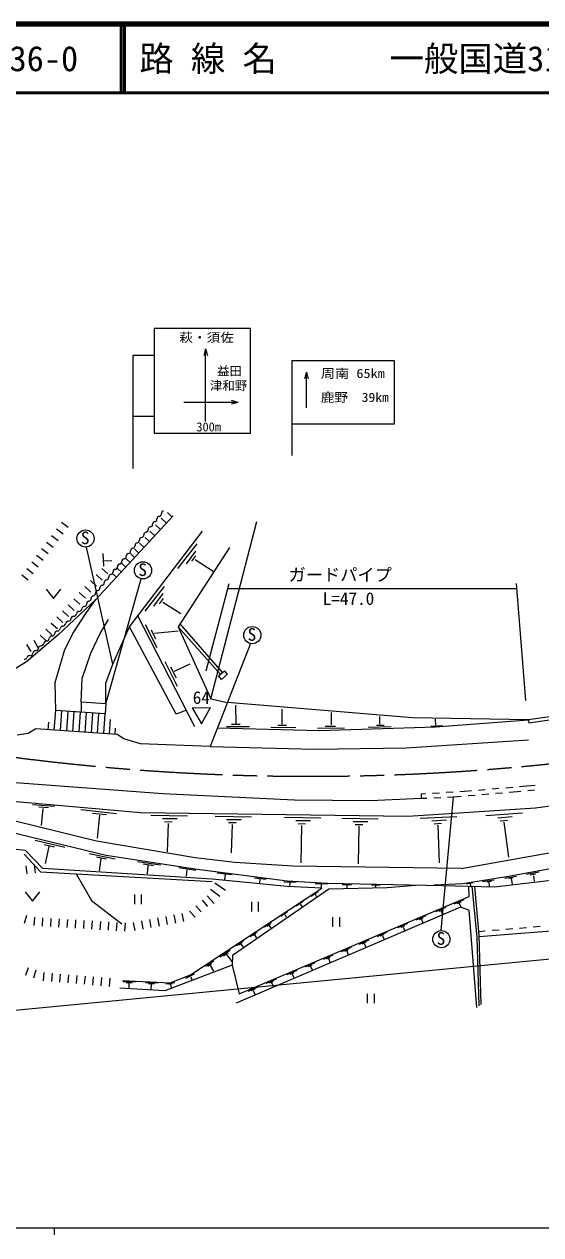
# Model space of a CAD drawing. Units: millimetres, scale not verified. Extents: x 40000 to 680000, y 20000 to 380000.
# Drawn here: x 163658 to 238719, y 204000 to 380000 of the extents above; entities that cross this region are included whole.
import ezdxf
from ezdxf.enums import TextEntityAlignment as Align

# ---------------------------------------------------------------- set-up
doc = ezdxf.new("R2010")
doc.units = ezdxf.units.MM
doc.header["$LTSCALE"] = 1000
doc.linetypes.add('CHAIN', pattern=[18.5, 12, -1.5, 3.5, -1.5])
for name, color, linetype, lineweight in [('M-BGD', 7, 'Continuous', 25), ('M-BMK', 2, 'CHAIN', 13), ('M-STR-HTXT', 7, 'Continuous', 13), ('M-STR-STRC', 7, 'Continuous', 25), ('M-TTL', 2, 'Continuous', 140), ('M-TTL-BAND', 7, 'Continuous', 25), ('M-TTL-LINE', 7, 'Continuous', 50)]:
    doc.layers.add(name, color=color, linetype=linetype, lineweight=lineweight)
doc.layers.add('M-TTL-TXT', color=7, linetype='Continuous')
doc.styles.add('ＭＳ ゴシック', font='')
doc.styles.add('ＭＳ 明朝', font='')
doc.styles.get('ＭＳ ゴシック').set_extended_font_data('MS Gothic')
doc.styles.get('ＭＳ 明朝').set_extended_font_data('MS Mincho')

msp = doc.modelspace()

# ---------------------------------------------------------------- linework, layer by layer
at = {"layer": 'M-BGD'}
for p, q in [((217450, 331084), (202549, 331084)), ((202549, 331084), (202549, 317290)), ((217450, 321887), (217450, 331084)), ((202549, 321887), (217450, 321887)), ((174079, 296375), (185314, 308522)), ((184326, 307453), (183543, 308177)), ((185156, 308351), (184460, 308994)), ((168361, 306628), (169318, 305904)), ((169085, 307585), (170042, 306861)), ((178936, 292382), (189541, 306272)), ((182644, 305636), (181926, 306300)), ((183471, 306529), (182711, 307231)), ((190779, 281931), (197454, 307690)), ((166913, 304714), (167870, 303990)), ((167637, 305671), (168594, 304947)), ((181070, 303934), (180418, 304537)), ((181848, 304774), (181221, 305354)), ((165465, 302800), (166422, 302076)), ((166189, 303757), (167146, 303033)), ((176545, 286975), (172714, 303988)), ((175207, 301209), (175128, 303026)), ((179705, 302459), (179085, 303032)), ((180306, 303107), (179659, 303706)), ((185973, 300853), (188770, 304457)), ((193467, 303912), (186037, 292388)), ((188536, 303404), (187166, 301567)), ((164741, 301843), (165698, 301119)), ((175174, 301971), (176373, 302023)), ((178400, 301047), (177827, 301577)), ((179042, 301741), (178483, 302258)), ((188559, 302702), (187974, 301930)), ((188500, 302164), (191133, 300490)), ((163293, 299930), (164250, 299205)), ((164017, 300886), (164974, 300162)), ((174098, 300004), (174981, 299192)), ((174911, 300887), (175793, 300074)), ((175532, 281183), (180649, 299382)), ((177050, 299587), (176574, 300027)), ((177766, 300362), (177203, 300882)), ((166855, 297884), (167905, 296484)), ((167905, 296484), (168955, 297884)), ((172472, 298239), (173355, 297426)), ((173285, 299122), (174168, 298309)), ((181250, 294667), (184047, 298272)), ((174079, 296375), (168542, 291157)), ((170847, 296473), (171729, 295661)), ((171659, 297356), (172542, 296543)), ((172709, 294491), (174079, 296375)), ((183813, 297219), (182444, 295381)), ((183836, 296516), (183251, 295744)), ((183778, 295978), (186411, 294305)), ((169221, 294708), (170104, 293895)), ((170034, 295591), (170916, 294778)), ((170707, 291419), (172709, 294491)), ((188457, 277856), (180145, 293966)), ((167595, 292942), (168478, 292129)), ((168408, 293825), (169291, 293012)), ((174676, 291434), (175905, 293470)), ((176545, 286975), (178936, 292382)), ((185734, 279673), (178936, 292382)), ((181250, 292737), (182947, 289378)), ((186037, 292388), (192171, 285481)), ((186037, 292388), (190779, 281931)), ((192475, 285742), (186308, 292808)), ((168542, 291157), (163987, 287313)), ((165040, 290440), (165637, 289398)), ((165970, 291177), (166852, 290364)), ((166782, 292059), (167665, 291247)), ((169522, 288931), (170707, 291419)), ((173342, 288573), (174676, 291434)), ((182081, 291964), (182736, 290654)), ((182596, 291461), (186036, 291789)), ((163999, 289843), (164595, 288802)), ((168140, 284271), (169522, 288931)), ((196529, 289962), (190692, 274991)), ((163987, 287313), (160169, 284917)), ((172096, 284869), (173342, 288573)), ((175519, 284184), (176545, 286975)), ((185949, 283693), (184148, 287313)), ((185482, 285963), (187760, 287008)), ((184929, 286579), (185732, 284949)), ((168232, 280219), (168140, 284271)), ((171927, 281429), (172096, 284869)), ((175532, 281183), (175519, 284184)), ((190779, 281931), (193176, 281363)), ((258366, 281968), (236940, 278859)), ((168032, 277362), (168232, 280219)), ((175414, 279717), (168232, 280219)), ((168930, 277300), (169129, 280156)), ((169827, 277237), (170027, 280093)), ((170725, 277174), (170925, 280031)), ((171623, 277111), (171823, 279968)), ((171927, 281429), (171924, 279961)), ((175532, 281183), (171927, 281429)), ((172521, 277049), (172721, 279905)), ((173419, 276986), (173618, 279842)), ((175532, 281183), (175414, 279717)), ((187215, 280265), (185734, 279673)), ((188046, 280616), (190746, 280638)), ((188046, 280616), (189415, 278289)), ((189415, 278289), (190746, 280638)), ((220069, 279149), (193176, 281363)), ((194454, 278231), (194414, 281004)), ((201137, 278246), (201152, 280438)), ((208285, 278144), (208285, 279934)), ((236970, 278435), (258786, 281570)), ((167140, 277425), (167215, 278509)), ((174316, 276923), (174516, 279779)), ((175214, 276860), (175414, 279717)), ((176061, 276801), (176208, 278903)), ((193782, 278213), (195046, 278248)), ((200489, 278105), (201768, 278105)), ((214827, 278085), (215973, 278109)), ((215342, 278238), (215342, 279365)), ((236940, 278859), (220069, 279149)), ((223419, 277831), (236940, 278859)), ((223454, 278085), (223423, 278953)), ((236940, 278859), (236970, 278435)), ((164215, 276888), (162611, 276642)), ((165362, 277549), (164215, 276888)), ((177158, 276724), (165362, 277549)), ((176863, 276745), (176926, 277647)), ((178120, 276084), (177158, 276724)), ((191748, 277700), (206535, 277297)), ((193027, 277897), (196380, 277914)), ((199487, 277791), (203120, 277774)), ((206272, 277664), (210193, 277711)), ((206535, 277297), (223419, 277831)), ((207407, 277957), (208882, 277968)), ((213645, 277805), (216956, 277887)), ((222726, 277950), (224505, 278054)), ((180560, 275364), (178120, 276084)), ((190692, 274991), (180560, 275364)), ((190692, 274991), (205825, 274602)), ((205825, 274602), (219155, 274780)), ((219155, 274780), (236927, 275965)), ((140179, 271444), (183821, 268147)), ((237898, 269335), (236688, 269204)), ((180558, 265366), (146900, 268307)), ((183821, 268147), (202926, 267258)), ((221351, 268067), (221349, 267459)), ((221986, 268104), (221351, 268067)), ((223982, 268220), (222984, 268162)), ((223174, 267538), (224173, 267581)), ((225999, 267660), (224208, 248229)), ((225979, 268336), (224981, 268278)), ((225172, 267624), (225999, 267660)), ((225999, 267660), (227172, 267760)), ((227613, 268431), (226977, 268394)), ((228663, 268521), (227613, 268431)), ((228168, 267844), (229165, 267928)), ((230656, 268690), (229659, 268606)), ((230161, 268013), (231157, 268097)), ((232648, 268860), (231652, 268775)), ((232154, 268182), (233150, 268266)), ((234641, 269030), (233645, 268945)), ((234147, 268351), (235320, 268450)), ((235320, 268450), (235824, 268501)), ((236688, 269204), (235638, 269114)), ((236819, 268603), (237814, 268704)), ((254517, 268214), (237939, 266042)), ((164859, 266569), (168060, 266292)), ((165776, 266235), (167162, 266130)), ((166359, 265987), (166112, 263517)), ((171878, 265815), (177081, 265270)), ((202926, 267258), (213978, 267136)), ((213978, 267136), (221349, 267459)), ((237939, 266042), (219380, 264795)), ((221349, 267459), (222175, 267495)), ((174155, 261205), (157339, 265388)), ((173578, 265275), (175635, 265103)), ((174605, 265031), (174262, 261687)), ((219380, 264795), (180558, 265366)), ((182077, 264988), (187387, 264902)), ((183747, 264513), (185878, 264503)), ((184053, 264054), (185142, 264064)), ((191383, 264851), (196693, 264765)), ((193053, 264376), (195183, 264366)), ((201468, 264703), (206779, 264617)), ((203138, 264227), (205269, 264218)), ((209786, 264580), (215096, 264494)), ((211455, 264105), (213586, 264095)), ((221202, 264579), (226508, 264802)), ((222896, 264201), (225024, 264316)), ((230754, 264963), (236052, 265330)), ((232458, 264632), (234582, 264804)), ((232802, 264201), (233887, 264303)), ((156092, 263917), (175541, 259191)), ((184569, 263796), (184447, 259670)), ((193358, 263917), (194448, 263927)), ((193874, 263659), (193753, 259533)), ((203444, 263769), (204533, 263778)), ((203960, 263511), (203853, 258065)), ((211761, 263646), (212850, 263656)), ((212277, 263388), (212170, 257942)), ((223228, 263761), (224315, 263834)), ((223758, 263534), (223969, 258091)), ((227144, 257242), (264776, 263977)), ((233338, 263988), (234038, 258891)), ((163838, 259862), (145837, 261837)), ((165251, 261381), (169580, 260358)), ((166579, 260731), (168051, 260406)), ((188521, 258787), (174155, 261205)), ((163642, 259354), (166035, 256774)), ((166366, 257256), (163838, 259862)), ((167220, 260435), (166697, 257958)), ((173071, 259433), (176874, 258663)), ((174170, 258972), (175629, 258673)), ((175541, 259191), (188426, 257210)), ((194277, 258110), (188521, 258787)), ((163891, 257653), (164039, 256462)), ((165081, 257801), (165229, 256610)), ((190967, 255724), (166366, 257256)), ((174807, 258705), (174546, 256901)), ((180131, 258251), (183461, 257767)), ((180958, 257927), (182454, 257710)), ((181620, 257697), (181518, 256493)), ((186104, 257395), (188612, 257011)), ((187274, 257075), (187189, 256141)), ((188426, 257210), (201883, 255470)), ((202668, 257580), (194277, 258110)), ((227144, 257242), (202668, 257580)), ((242571, 257620), (233755, 256058)), ((166035, 256774), (190956, 255364)), ((171202, 256482), (173436, 252620)), ((201850, 254618), (190967, 255724)), ((191706, 256638), (193897, 256377)), ((192833, 256383), (192744, 255676)), ((197129, 255906), (198792, 255721)), ((197913, 255708), (197843, 255103)), ((201385, 255329), (201493, 255323)), ((201493, 255323), (203194, 255247)), ((201883, 255470), (207730, 255106)), ((233755, 256058), (227369, 255035)), ((230262, 255369), (231924, 255618)), ((230865, 255322), (231489, 255403)), ((231175, 255271), (231243, 254681)), ((231980, 254579), (240248, 255579)), ((233487, 255864), (235207, 256157)), ((234073, 255832), (234710, 255921)), ((234417, 255794), (234557, 254972)), ((236653, 256418), (238462, 256756)), ((237194, 256335), (237940, 256482)), ((237647, 256201), (237768, 255399)), ((163809, 253883), (164859, 252483)), ((164859, 252483), (165909, 253883)), ((179668, 253450), (179668, 252050)), ((180718, 252050), (180718, 253450)), ((187825, 241787), (206888, 254390)), ((190746, 254227), (192079, 253216)), ((191371, 255164), (192905, 254103)), ((207945, 254228), (193911, 244582)), ((206888, 254390), (201850, 254618)), ((202238, 255151), (202225, 254686)), ((205351, 253238), (206351, 253919)), ((205937, 253505), (206141, 253144)), ((205956, 255080), (207708, 255029)), ((206803, 254985), (206797, 254507)), ((207730, 255106), (224371, 254790)), ((216406, 254438), (207945, 254228)), ((209858, 254918), (211215, 254924)), ((210527, 254848), (210527, 254364)), ((214120, 254899), (215372, 254894)), ((214710, 254814), (214718, 254461)), ((221133, 254851), (216406, 254438)), ((227369, 255035), (223199, 254812)), ((224371, 254790), (231980, 254579)), ((227930, 255041), (228918, 255196)), ((228299, 253199), (228272, 254682)), ((228471, 255083), (228505, 254738)), ((228697, 254670), (229446, 247287)), ((229747, 247538), (229119, 254658)), ((173436, 252620), (177821, 249223)), ((188604, 251847), (189391, 250941)), ((189510, 252634), (190297, 251728)), ((190230, 253259), (191240, 252163)), ((194894, 239044), (228299, 253199)), ((196671, 252383), (196671, 250983)), ((197721, 250983), (197721, 252383)), ((203189, 251809), (204190, 252490)), ((203775, 252076), (203979, 251715)), ((226139, 252118), (227578, 252762)), ((226584, 252182), (227145, 252430)), ((226877, 252214), (227107, 251672)), ((163968, 250415), (163671, 249253)), ((165137, 250156), (165062, 248959)), ((166334, 250081), (166259, 248884)), ((167532, 250007), (167457, 248809)), ((168730, 249932), (168655, 248734)), ((183040, 250064), (183256, 248883)), ((184221, 250280), (184437, 249099)), ((185401, 250496), (185617, 249316)), ((186581, 250712), (186798, 249532)), ((187698, 251060), (188485, 250154)), ((227052, 251608), (194452, 237687)), ((200937, 250320), (201937, 251001)), ((201523, 250587), (201727, 250226)), ((208460, 250191), (208460, 248791)), ((209510, 248791), (209510, 250191)), ((220626, 249783), (222066, 250426)), ((221072, 249846), (221633, 250095)), ((223485, 250986), (224925, 251630)), ((223931, 251050), (224492, 251298)), ((224224, 251082), (224454, 250540)), ((228271, 251207), (227052, 251608)), ((228271, 251207), (229373, 237027)), ((284551, 251612), (229754, 247299)), ((169927, 249857), (169852, 248659)), ((171125, 249782), (171050, 248584)), ((172322, 249707), (172248, 248509)), ((173520, 249632), (173445, 248435)), ((174718, 249557), (174643, 248360)), ((175915, 249483), (175841, 248285)), ((177113, 249408), (177038, 248210)), ((178311, 249333), (178236, 248135)), ((179499, 249415), (179715, 248235)), ((180680, 249631), (180896, 248451)), ((181860, 249847), (182076, 248667)), ((198585, 248764), (199585, 249446)), ((198952, 248880), (199381, 249173)), ((199239, 248974), (199527, 248527)), ((217973, 248651), (219413, 249294)), ((218419, 248714), (218980, 248963)), ((218712, 248746), (218942, 248205)), ((221365, 249878), (221595, 249337)), ((232649, 248301), (231653, 248218)), ((234642, 248467), (233646, 248384)), ((236635, 248633), (235639, 248550)), ((238629, 248799), (237632, 248716)), ((194494, 246060), (195494, 246741)), ((194861, 246175), (195290, 246468)), ((196486, 247377), (197486, 248058)), ((196853, 247492), (197282, 247785)), ((197140, 247587), (197429, 247139)), ((212325, 246257), (213764, 246900)), ((212771, 246321), (213331, 246569)), ((214978, 247389), (216418, 248032)), ((215424, 247453), (215984, 247701)), ((215717, 247485), (215946, 246943)), ((229446, 247287), (229704, 237272)), ((230656, 248135), (229701, 248056)), ((230048, 237466), (229747, 247538)), ((192098, 244409), (193578, 245394)), ((192625, 244579), (193296, 245024)), ((193071, 244733), (193841, 243735)), ((195148, 246270), (195515, 245760)), ((207130, 244056), (208569, 244699)), ((209783, 245188), (211222, 245831)), ((210229, 245251), (210789, 245500)), ((210522, 245283), (210751, 244742)), ((213064, 246353), (213293, 245811)), ((193863, 243209), (184103, 239470)), ((189995, 243039), (191212, 243848)), ((190320, 243039), (190874, 243434)), ((190689, 243128), (191167, 242332)), ((193911, 244582), (193863, 243209)), ((193863, 243209), (194894, 239044)), ((204512, 242954), (205951, 243597)), ((204957, 243018), (205518, 243266)), ((205250, 243050), (205480, 242508)), ((207576, 244119), (208136, 244368)), ((207869, 244151), (208098, 243610)), ((164222, 242831), (163863, 241686)), ((165367, 242471), (165007, 241326)), ((166513, 242116), (166412, 240920)), ((167709, 242015), (167607, 240819)), ((168904, 241914), (168803, 240718)), ((170100, 241813), (169999, 240617)), ((171296, 241712), (171195, 240516)), ((172492, 241611), (172390, 240415)), ((173687, 241510), (173586, 240314)), ((174883, 241408), (174782, 240213)), ((176079, 241307), (175978, 240112)), ((184841, 240628), (187825, 241787)), ((187150, 241319), (188418, 241949)), ((187851, 241522), (188036, 241089)), ((198863, 240561), (200303, 241204)), ((201858, 241822), (203298, 242465)), ((202304, 241886), (202865, 242134)), ((202597, 241918), (202827, 241376)), ((184103, 239470), (177574, 239874)), ((177960, 240962), (184841, 240628)), ((178027, 240835), (179832, 240767)), ((178482, 240699), (179352, 240673)), ((178868, 240525), (178843, 239807)), ((181257, 240678), (183061, 240610)), ((181711, 240542), (182582, 240517)), ((182098, 240368), (182072, 239650)), ((184255, 240481), (185534, 240691)), ((184648, 240413), (185164, 240512)), ((184920, 240408), (185013, 239898)), ((196210, 239429), (197650, 240072)), ((196656, 239492), (197216, 239741)), ((196949, 239524), (197178, 238983)), ((199309, 240624), (199870, 240873)), ((199602, 240656), (199831, 240115)), ((213495, 239054), (213495, 237654)), ((214545, 237654), (214545, 239054))]:
    msp.add_line(p, q, dxfattribs=at)
for centre in [(172570, 305230), (180923, 300602), (196800, 291183), (224274, 246981)]:
    msp.add_circle(centre, 1250, dxfattribs=at)
for centre, radius, start, end in [((182588, 308043), 363, 276.78266, 3.97815), ((183311, 308093), 363, 96.78266, 183.97815), ((183225, 308813), 363, 276.78266, 3.97815), ((183949, 308864), 363, 96.78266, 183.97815), ((181312, 306502), 363, 276.78266, 3.97815), ((182036, 306552), 363, 96.78266, 183.97815), ((181950, 307272), 363, 276.78266, 3.97815), ((182673, 307323), 363, 96.78266, 183.97815), ((180122, 304241), 363, 96.78266, 183.97815), ((180037, 304961), 363, 276.78266, 3.97815), ((180760, 305012), 363, 96.78266, 183.97815), ((180674, 305732), 363, 276.78266, 3.97815), ((181398, 305782), 363, 96.78266, 183.97815), ((178847, 302700), 363, 96.78266, 183.97815), ((178761, 303420), 363, 276.78266, 3.97815), ((179484, 303471), 363, 96.78266, 183.97815), ((179399, 304191), 363, 276.78266, 3.97815), ((176848, 301109), 363, 276.78266, 3.97815), ((177571, 301160), 363, 96.78266, 183.97815), ((177486, 301880), 363, 276.78266, 3.97815), ((178209, 301930), 363, 96.78266, 183.97815), ((178123, 302650), 363, 276.78266, 3.97815), ((175658, 298848), 363, 96.78266, 183.97815), ((175572, 299569), 363, 276.78266, 3.97815), ((176296, 299619), 363, 96.78266, 183.97815), ((176210, 300339), 363, 276.78266, 3.97815), ((176933, 300389), 363, 96.78266, 183.97815), ((174382, 297308), 363, 96.78266, 183.97815), ((174297, 298028), 363, 276.78266, 3.97815), ((175020, 298078), 363, 96.78266, 183.97815), ((174934, 298798), 363, 276.78266, 3.97815), ((172383, 295717), 363, 276.78266, 3.97815), ((173107, 295767), 363, 96.78266, 183.97815), ((173021, 296487), 363, 276.78266, 3.97815), ((173745, 296537), 363, 96.78266, 183.97815), ((173659, 297257), 363, 276.78266, 3.97815), ((170854, 293519), 405, 91.06998, 173.32511), ((170839, 294329), 405, 271.06998, 353.32511), ((171644, 294235), 405, 91.06998, 173.32511), ((171629, 295046), 405, 271.06998, 353.32511), ((172434, 294951), 405, 91.06998, 173.32511), ((169274, 292087), 405, 91.06998, 173.32511), ((169259, 292897), 405, 271.06998, 353.32511), ((170064, 292803), 405, 91.06998, 173.32511), ((170049, 293613), 405, 271.06998, 353.32511), ((166889, 290748), 405, 271.06998, 353.32511), ((167694, 290654), 405, 91.06998, 173.32511), ((167679, 291465), 405, 271.06998, 353.32511), ((168484, 291370), 405, 91.06998, 173.32511), ((168469, 292181), 405, 271.06998, 353.32511), ((165325, 288506), 405, 91.06998, 173.32511), ((165310, 289316), 405, 271.06998, 353.32511), ((166115, 289222), 405, 91.06998, 173.32511), ((166099, 290032), 405, 271.06998, 353.32511), ((166904, 289938), 405, 91.06998, 173.32511), ((163744, 288050), 364, 256.26866, 343.29716), ((164441, 287841), 364, 76.26866, 163.29716), ((164520, 288600), 405, 271.06998, 353.32511)]:
    msp.add_arc(centre, radius, start, end, dxfattribs=at)
at = {"layer": 'M-BMK'}
msp.add_arc((205195, 605338), 334681, 262.60233, 279.79299, dxfattribs=at)
at = {"layer": 'M-STR-HTXT'}
for p, q in [((193402, 298663), (190059, 285963)), ((193213, 297945), (235210, 297945)), ((235153, 298674), (236499, 281660)), ((191894, 285244), (192744, 285972)), ((192320, 284748), (191894, 285244)), ((193169, 285476), (192320, 284748)), ((192744, 285972), (193169, 285476)), ((153767, 235850), (324218, 252146))]:
    msp.add_line(p, q, dxfattribs=at)
at = {"layer": 'M-STR-STRC'}
for p, q in [((196516, 335741), (182521, 335741)), ((182521, 335741), (182521, 320520)), ((196516, 320520), (196516, 335741)), ((190023, 332815), (189755, 331815)), ((190023, 322232), (190023, 332815)), ((190023, 332815), (190291, 331815)), ((204660, 329419), (204392, 328419)), ((204660, 324241), (204660, 329419)), ((204660, 329419), (204927, 328419)), ((194770, 325007), (186845, 325007)), ((194770, 325007), (193770, 325275)), ((194770, 325007), (193770, 324739)), ((182521, 320520), (196516, 320520))]:
    msp.add_line(p, q, dxfattribs=at)
at = {"layer": 'M-STR-STRC', "lineweight": 13}
for p, q in [((182521, 331836), (179464, 331836)), ((179464, 331836), (179464, 315387)), ((182521, 322972), (179464, 322972))]:
    msp.add_line(p, q, dxfattribs=at)
at = {"layer": 'M-TTL'}
msp.add_line((680000, 380000), (40000, 380000), dxfattribs=at)
at = {"layer": 'M-TTL-BAND'}
for p, q in [((40000, 205000), (579000, 205000)), ((168000, 205000), (168000, 204000))]:
    msp.add_line(p, q, dxfattribs=at)
at = {"layer": 'M-TTL-LINE'}
for p, q in [((177750, 380000), (177750, 370000)), ((178250, 380000), (178250, 370000)), ((40000, 370000), (680000, 370000))]:
    msp.add_line(p, q, dxfattribs=at)

# ---------------------------------------------------------------- texts
at = {"layer": 'M-BGD', "style": 'ＭＳ ゴシック'}
for s, p in [('S', (171892, 303856)), ('S', (180245, 299229)), ('S', (196122, 289809)), ('64', (188144, 280639)), ('S', (223596, 245607))]:
    msp.add_text(s, height=1833, dxfattribs=at).set_placement(p, align=Align.BOTTOM_LEFT)
at = {"layer": 'M-STR-HTXT', "style": 'ＭＳ ゴシック'}
for s, p in [('ガードパイプ', (202073, 298490)), ('L=47.0', (207039, 295025))]:
    msp.add_text(s, height=1833, dxfattribs=at).set_placement(p, align=Align.BOTTOM_LEFT)
at = {"layer": 'M-STR-STRC', "style": 'ＭＳ ゴシック'}
for s, width, p in [('萩・須佐', 1.1, (186195, 333400)), ('周南 65km', 1.15, (206752, 328176)), ('鹿野\u300039km', 1.1, (206752, 324698))]:
    msp.add_text(s, height=1320, dxfattribs=dict(at, width=width)).set_placement(p, align=Align.BOTTOM_LEFT)
at = {"layer": 'M-STR-STRC', "style": 'ＭＳ 明朝'}
for s, p in [('益田', (191692, 328528)), ('津和野', (190651, 326399)), ('300m', (188662, 320403))]:
    msp.add_text(s, height=1320, dxfattribs=at).set_placement(p, align=Align.BOTTOM_LEFT)
at = {"layer": 'M-TTL-TXT', "style": 'ＭＳ ゴシック'}
for s, p in [('36-0', (161521, 375000)), ('路 線 名', (180380, 375000)), ('一般国道315号', (216734, 375000))]:
    msp.add_text(s, height=3666, dxfattribs=at).set_placement(p, align=Align.MIDDLE_LEFT)

doc.saveas('drawing.dxf')
